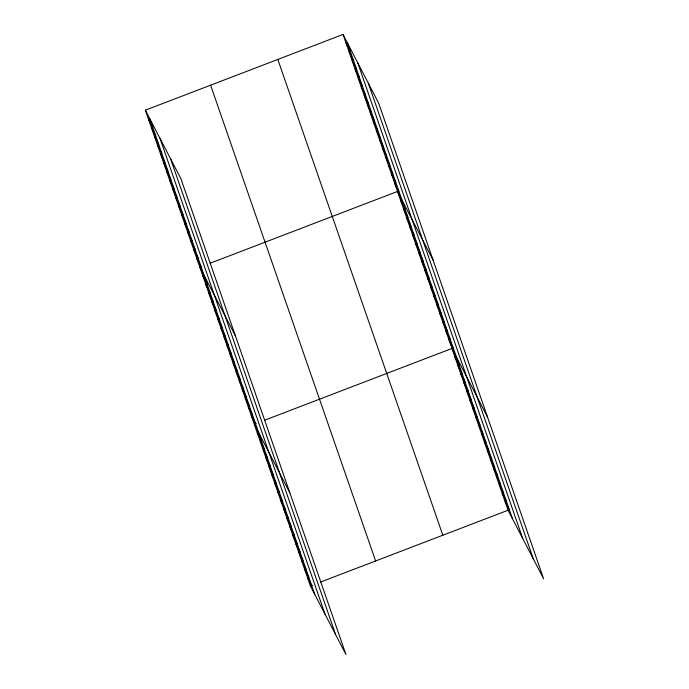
<?xml version="1.0" encoding="UTF-8"?>
<svg xmlns="http://www.w3.org/2000/svg" width="689" height="689" viewBox="0 0 689 689"><rect width="100%" height="100%" fill="white"/><g stroke="black" fill="none" stroke-linecap="round" stroke-linejoin="round"><path stroke-width="1.03" d="M145.362 110.171L180.923 178.77L345.956 654.55L310.394 585.951L145.362 110.171L343.044 34.45L378.606 103.049L543.638 578.829L508.077 510.23L343.044 34.45M201.688 266.462L199.827 267.177L235.388 335.776M210.076 263.25L397.51 191.456L433.062 260.054M256.153 423.468L254.284 424.183L289.845 492.781M264.533 420.256L451.967 348.462L487.528 417.069M310.394 585.951L312.255 585.237M320.643 582.024L508.077 510.23M346.067 43.174L350.434 51.589M349.099 51.899L353.457 60.313M352.122 60.615L356.489 69.038M355.145 69.339L359.512 77.762M358.177 78.064L362.535 86.478M361.2 86.788L365.566 95.203M364.223 95.513L368.589 103.927M367.254 104.228L371.612 112.651M370.277 112.953L374.644 121.376M373.3 121.677L377.667 130.092M376.323 130.402L380.69 138.816M379.355 139.118L383.713 147.541M382.378 147.842L386.744 156.265M385.401 156.567L389.767 164.99M388.432 165.291L392.79 173.706M391.455 174.016L395.822 182.43M394.478 182.731L398.845 191.154M400.533 200.18L404.899 208.603M403.556 208.905L407.922 217.319M406.579 217.629L410.945 226.044M409.611 226.345L413.968 234.768M412.633 235.07L417 243.493M415.656 243.794L420.023 252.217M418.688 252.518L423.046 260.933M421.711 261.243L426.078 269.657M424.734 269.959L429.101 278.382M427.757 278.683L432.124 287.106M430.789 287.408L435.155 295.822M433.812 296.132L438.178 304.547M436.835 304.857L441.201 313.271M439.866 313.573L444.224 321.996M442.889 322.297L447.256 330.72M445.912 331.021L450.279 339.436M448.944 339.746L453.302 348.16M454.921 356.98L459.279 365.403M457.875 365.497L462.233 373.912M460.829 374.006L465.187 382.429M463.775 382.524L468.141 390.939M466.729 391.033L471.095 399.456M469.683 399.551L474.049 407.966M472.637 408.06L477.003 416.483M475.591 416.578L479.957 424.992M478.545 425.096L482.911 433.51M481.499 433.605L485.866 442.028M484.453 442.123L488.811 450.537M487.407 450.632L491.765 459.055M490.353 459.15L494.719 467.564M493.307 467.659L497.673 476.082M496.261 476.177L500.627 484.591M499.215 484.686L503.581 493.109M502.169 493.203L506.536 501.626M505.123 501.721L509.49 510.136M148.393 118.896L152.751 127.31M151.416 127.611L155.783 136.034M154.439 136.336L158.806 144.759M157.471 145.06L161.829 153.475M160.494 153.785L164.86 162.199M163.517 162.509L167.883 170.924M166.549 171.225L170.906 179.648M169.572 179.95L173.938 188.373M172.595 188.674L176.961 197.088M175.617 197.398L179.984 205.813M178.649 206.114L183.007 214.537M181.672 214.839L186.039 223.262M184.695 223.563L189.062 231.986M187.727 232.288L192.085 240.702M190.75 241.012L195.116 249.427M193.773 249.728L198.139 258.151M196.796 258.453L201.162 266.876M202.85 275.901L207.217 284.316M205.873 284.626L210.24 293.04M208.905 293.342L213.263 301.765M211.928 302.066L216.294 310.489M214.951 310.791L219.317 319.205M217.982 319.515L222.34 327.93M221.005 328.24L225.372 336.654M224.028 336.955L228.395 345.378M227.051 345.68L231.418 354.103M230.083 354.404L234.441 362.819M233.106 363.129L237.472 371.543M236.129 371.845L240.495 380.268M239.161 380.569L243.518 388.992M242.183 389.294L246.55 397.717M245.206 398.018L249.573 406.432M248.238 406.743L252.596 415.157M251.261 415.458L255.628 423.881M257.238 432.701L261.605 441.115M260.192 441.21L264.559 449.633M263.146 449.728L267.513 458.142M266.1 458.237L270.458 466.66M269.054 466.754L273.412 475.177M272 475.272L276.367 483.687M274.954 483.781L279.321 492.204M277.908 492.299L282.275 500.714M280.862 500.808L285.229 509.231M283.816 509.326L288.183 517.74M286.77 517.835L291.137 526.258M289.724 526.353L294.091 534.767M292.679 534.871L297.037 543.285M295.633 543.38L299.991 551.803M298.587 551.898L302.945 560.312M301.532 560.407L305.899 568.83M304.486 568.925L308.853 577.339M307.44 577.434L311.807 585.857M368.314 83.188L533.338 558.968M357.703 62.725L522.736 538.514M347.411 42.873L512.444 518.653M277.813 59.435L442.838 535.215M210.601 85.178L375.626 560.967M170.631 158.909L335.664 634.69M160.02 138.446L325.053 614.226M149.728 118.586L314.761 594.366"/></g></svg>
